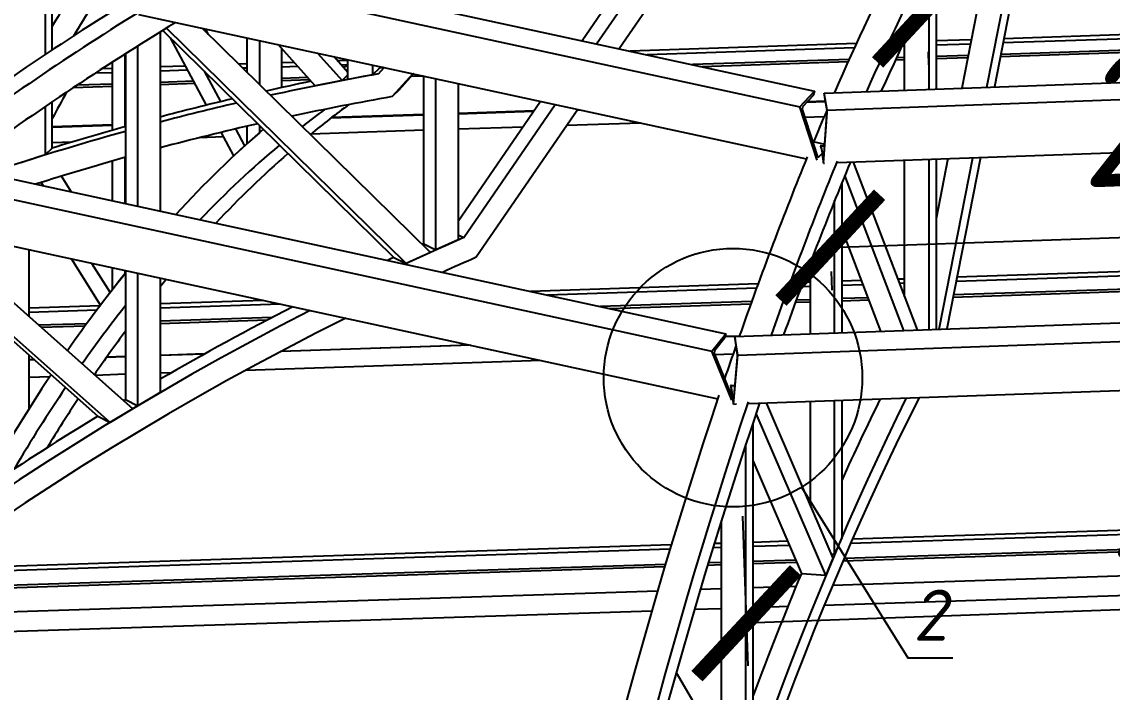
# Model space of a CAD drawing. Extents: x -483223 to 550073, y -164053 to -64662.
# Drawn here: x 369594 to 372790, y -144163 to -142197 of the extents above; entities that cross this region are included whole.
import ezdxf

# ---------------------------------------------------------------- set-up
doc = ezdxf.new("R2010")
doc.units = 0
doc.header["$MEASUREMENT"] = 0
doc.layers.get('0').update_dxf_attribs({"color": 40, "linetype": 'CONTINUOUS'})
doc.layers.get('Defpoints').update_dxf_attribs({"linetype": 'CONTINUOUS'})
doc.layers.add('АРМАТУРА', color=11, linetype='CONTINUOUS', lineweight=50)
doc.styles.add('ГОСТ', font='isocpeur.ttf', dxfattribs={"oblique": 10})
doc.dimstyles.new('100', dxfattribs={"dimscale": 100, "dimtxt": 4, "dimasz": 3, "dimexe": 1.25, "dimexo": 5, "dimgap": 1.5, "dimtad": 1, "dimdec": 0, "dimtxsty": 'ГОСТ', "dimblk": 'ARCHTICK', "dimcen": 2, "dimadec": 0, "dimazin": 0, "dimtfac": 1, "dimtdec": 0, "dimtmove": 0, "dimatfit": 3, "dimfxl": 1, "dimarcsym": 0})

# ---------------------------------------------------------------- blocks, each defined once
blk = doc.blocks.new('_ArchTick')
at = {"color": 0, "linetype": 'ByBlock', "const_width": 0.15}
blk.add_lwpolyline([(-0.5, -0.5), (0.5, 0.5)], dxfattribs=at)
blk = doc.blocks.new('*D569')
at = {"layer": 'Defpoints', "color": 0, "transparency": 16777216}
for p in [(375451, -143896.1), (371401.8, -144148), (371415.9, -144375.5)]:
    blk.add_point(p, dxfattribs=at)
at = {"layer": 'АРМАТУРА', "color": 0, "lineweight": -2, "transparency": 16777216}
for p, q in [((375465.1, -144123.7), (371415.9, -144375.5)), ((375482, -144395.2), (375472.9, -144248.4)), ((371432.8, -144647), (371423.7, -144500.3))]:
    blk.add_line(p, q, dxfattribs=at)
at = {"layer": 'АРМАТУРА', "color": 0, "lineweight": -2, "transparency": 16777216, "xscale": 300, "yscale": 300, "zscale": 300}
for p, rotation in [((375465.1, -144123.7), 3.558643918602326), ((371415.9, -144375.5), 183.5586439186023)]:
    blk.add_blockref('_ArchTick', p, dxfattribs=dict(at, rotation=rotation))
at = {"layer": 'АРМАТУРА', "color": 0, "transparency": 16777216, "insert": (373418.8, -143900.3), "char_height": 400, "attachment_point": 5, "rotation": 3.5586, "style": 'ГОСТ'}
blk.add_mtext('4057', dxfattribs=at)
blk = doc.blocks.new('*D570')
at = {"layer": 'Defpoints', "color": 0, "transparency": 16777216}
for p in [(374951.2, -143030.9), (371688.5, -143147), (371717.5, -143960.8)]:
    blk.add_point(p, dxfattribs=at)
at = {"layer": 'АРМАТУРА', "color": 0, "lineweight": -2, "transparency": 16777216}
for p, q in [((374969, -143530.6), (374984.6, -143969.6)), ((371706.3, -143646.7), (371721.9, -144085.8)), ((374980.2, -143844.7), (371717.5, -143960.8))]:
    blk.add_line(p, q, dxfattribs=at)
at = {"layer": 'АРМАТУРА', "color": 0, "lineweight": -2, "transparency": 16777216, "xscale": 300, "yscale": 300, "zscale": 300}
for p, rotation in [((374980.2, -143844.7), 2.03871408516572), ((371717.5, -143960.8), 182.0387140851657)]:
    blk.add_blockref('_ArchTick', p, dxfattribs=dict(at, rotation=rotation))
at = {"layer": 'АРМАТУРА', "color": 0, "transparency": 16777216, "insert": (373336.4, -143553), "char_height": 400, "attachment_point": 5, "rotation": 2.0387, "style": 'ГОСТ'}
blk.add_mtext('3265', dxfattribs=at)
blk = doc.blocks.new('*D571')
at = {"layer": 'Defpoints', "color": 0, "transparency": 16777216}
for p in [(374488.3, -142340.4), (371948.8, -142429.8), (374503.4, -142770.1)]:
    blk.add_point(p, dxfattribs=at)
at = {"layer": 'АРМАТУРА', "color": 0, "lineweight": -2, "transparency": 16777216}
for p, q in [((371963.9, -142859.5), (374503.4, -142770.1)), ((374505.9, -142840.1), (374507.8, -142895)), ((371966.4, -142929.5), (371968.3, -142984.5))]:
    blk.add_line(p, q, dxfattribs=at)
at = {"layer": 'АРМАТУРА', "color": 0, "lineweight": -2, "transparency": 16777216, "xscale": 300, "yscale": 300, "zscale": 300}
for p, rotation in [((374503.4, -142770.1), 2.016497046981518), ((371963.9, -142859.5), 182.0164970469815)]:
    blk.add_blockref('_ArchTick', p, dxfattribs=dict(at, rotation=rotation))
at = {"layer": 'АРМАТУРА', "color": 0, "transparency": 16777216, "insert": (373221.4, -142465.1), "char_height": 400, "attachment_point": 5, "rotation": 2.0165, "style": 'ГОСТ'}
blk.add_mtext('2541', dxfattribs=at)
blk = doc.blocks.new('*D572')
at = {"layer": 'Defpoints', "color": 0, "transparency": 16777216}
for p in [(374004.4, -141757.8), (372234.3, -141823.8), (374017, -142094.9)]:
    blk.add_point(p, dxfattribs=at)
at = {"layer": 'АРМАТУРА', "color": 0, "lineweight": -2, "transparency": 16777216}
for p, q in [((372246.9, -142160.8), (374017, -142094.9)), ((374023, -142257.5), (374021.6, -142219.8)), ((372252.9, -142323.4), (372251.5, -142285.7))]:
    blk.add_line(p, q, dxfattribs=at)
at = {"layer": 'АРМАТУРА', "color": 0, "lineweight": -2, "transparency": 16777216, "xscale": 300, "yscale": 300, "zscale": 300}
for p, rotation in [((374017, -142094.9), 2.132649730523271), ((372246.9, -142160.8), 182.1326497305233)]:
    blk.add_blockref('_ArchTick', p, dxfattribs=dict(at, rotation=rotation))
at = {"layer": 'АРМАТУРА', "color": 0, "transparency": 16777216, "insert": (373118.9, -141778.1), "char_height": 400, "attachment_point": 5, "rotation": 2.1326, "style": 'ГОСТ'}
blk.add_mtext('1771', dxfattribs=at)

msp = doc.modelspace()

# ---------------------------------------------------------------- linework, layer by layer
at = {"linetype": 'Continuous', "extrusion": (0.96081, -0.077587, 0.266129)}
for p, q in [((369662.3784, -141640.8985), (369662.3784, -142293.3239)), ((369683.0745, -142279.5921), (369683.0745, -141686.3106)), ((371515.3031, -141846.3483), (371236.5639, -142252.8088)), ((371278.9085, -142261.979), (371557.7086, -141855.4297)), ((371624.2863, -141869.6877), (371345.3904, -142276.3765)), ((369894.0899, -141962.0797), (371917.3445, -142400.2402)), ((372428.3445, -141990.6105), (372349.5052, -142391.6665)), ((372422.8922, -142389.0465), (372501.7539, -141987.8768)), ((372523.8029, -141987.0557), (372444.9345, -142388.2595)), ((369851.4803, -142007.9727), (371874.7349, -142446.1332)), ((372274.1179, -142064.0553), (372274.1179, -142394.3579)), ((372253.4218, -142395.0968), (372253.4218, -142104.834)), ((369935.9158, -142175.4572), (371893.979, -142599.4997)), ((370720.6186, -142906.2632), (370017.5214, -142216.094)), ((370122.4051, -142215.8437), (370792.1916, -142873.3147)), ((370141.006, -142234.1027), (370132.3076, -142217.9882)), ((373593.7846, -142209.3741), (372472.7438, -142246.7933)), ((369999.3127, -142227.2747), (369999.3127, -142752.6231)), ((370006.7797, -142222.6822), (370684.5299, -142887.9705)), ((370135.3983, -142441.4714), (370029.1512, -142244.6423)), ((370254.2455, -142345.26), (370254.2455, -142244.3954)), ((370290.3342, -142252.2108), (370290.3342, -142380.6851)), ((372181.6886, -142397.6578), (372181.6886, -142251.7447)), ((372377.3584, -142249.9771), (372274.1179, -142253.4232)), ((373598.0471, -142221.5983), (372470.2968, -142259.2415)), ((369933.9553, -142738.4585), (369933.9553, -142267.9231)), ((370454.0496, -142385.1053), (370345.7066, -142264.2024)), ((370355.6916, -142390.1154), (370355.6916, -142275.345)), ((372040.1493, -142261.2328), (371377.5847, -142283.3486)), ((372034.4131, -142273.7908), (371427.0624, -142294.0636)), ((372181.6886, -142268.8749), (372173.4638, -142269.1495)), ((372181.6886, -142256.5084), (372179.3957, -142256.5849)), ((372374.9114, -142262.4253), (372274.1179, -142265.7897)), ((373611.9512, -142261.4732), (372462.3146, -142299.847)), ((373609.5283, -142254.5247), (372463.7055, -142292.7711)), ((369859.1939, -142515.1349), (369859.1939, -142315.4213)), ((369895.2826, -142292.3588), (369895.2826, -142504.9129)), ((369897.8666, -142290.7171), (369897.8666, -142730.6371)), ((370392.334, -142316.2353), (370355.6916, -142317.4583)), ((370460.4603, -142289.0537), (370532.6048, -142369.5617)), ((370549.9137, -142345.7046), (370508.4637, -142299.4495)), ((370549.9137, -142310.9754), (370519.6961, -142311.984)), ((370549.9137, -142366.244), (370549.9137, -142308.426)), ((372019.0928, -142307.6119), (371560.3323, -142322.9248)), ((372015.8837, -142314.7484), (371588.4565, -142329.0155)), ((371946.2612, -142406.0628), (374483.8861, -142315.4663)), ((372181.6886, -142309.214), (372154.3133, -142310.1277)), ((372181.6886, -142302.1846), (372157.6288, -142302.9877)), ((372368.3201, -142295.955), (372274.1179, -142299.0994)), ((372366.9292, -142303.0308), (372274.1179, -142306.1288)), ((369859.1939, -142346.3975), (369808.7497, -142348.0812)), ((369859.1939, -142334.0309), (369828.7918, -142335.0457)), ((370073.5405, -142326.8763), (369999.3127, -142329.3539)), ((370080.0978, -142339.0239), (369999.3127, -142341.7204)), ((370128.5581, -142342.2215), (370176.6724, -142431.356)), ((370254.2455, -142320.8445), (370230.1906, -142321.6474)), ((370254.2455, -142333.211), (370242.3745, -142333.6073)), ((370403.094, -142328.2426), (370355.6916, -142329.8249)), ((370548.7431, -142323.381), (370530.4561, -142323.9914)), ((370621.6469, -142323.9607), (370621.6469, -142352.9044)), ((370642.3431, -142332.8271), (370621.6469, -142352.9044)), ((370639.4328, -142349.6987), (370655.9683, -142331.3934)), ((370642.3431, -142328.4427), (370642.3431, -142332.8271)), ((369859.1939, -142379.7071), (369755.3886, -142383.172)), ((370097.7599, -142371.744), (369999.3127, -142375.0301)), ((370101.4872, -142378.649), (369999.3127, -142382.0595)), ((370432.0764, -142360.5849), (370355.6916, -142363.1345)), ((370438.1926, -142367.4101), (370355.6916, -142370.1639)), ((370532.6048, -142369.5617), (370454.0496, -142385.1053)), ((370549.9137, -142352.7704), (370532.6048, -142369.5617)), ((370621.6469, -142352.9044), (370549.9137, -142366.244)), ((370740.0889, -142349.6107), (370679.5771, -142416.5997)), ((370700.2732, -142396.5225), (370742.2302, -142350.0744)), ((370770.9857, -142356.3018), (370735.5361, -142357.4851)), ((370742.8616, -142350.2112), (370742.0832, -142350.2372)), ((370771.8734, -142847.8693), (370771.8734, -142356.494)), ((370807.9621, -142866.162), (370807.9621, -142364.3095)), ((370873.3195, -142378.4634), (370873.3195, -142836.929)), ((371955.0714, -142455.8744), (374492.6963, -142365.2779)), ((369859.1939, -142386.7365), (369744.2414, -142390.5735)), ((370700.2732, -142396.5225), (370679.5771, -142416.5997)), ((371874.7349, -142446.1332), (371917.3445, -142400.2402)), ((371914.6589, -142412.4872), (371882.5978, -142447.0189)), ((371917.3445, -142400.2402), (371914.6589, -142412.4872)), ((371946.2612, -142406.0628), (371946.8165, -142418.5568)), ((371955.0714, -142455.8744), (371946.2612, -142406.0628)), ((369683.0745, -142567.6487), (369683.0745, -142431.627)), ((371114.5654, -142430.7082), (370873.3195, -142782.4955)), ((370889.5246, -142829.7827), (371156.9101, -142439.8784)), ((371949.1733, -142431.8818), (371894.9722, -142433.691)), ((371948.8024, -142429.7851), (371896.993, -142431.5144)), ((371946.8165, -142418.5568), (371953.4456, -142456.037)), ((369662.3784, -142445.6874), (369662.3784, -142587.7259)), ((370771.8734, -142471.1789), (370499.1612, -142480.2817)), ((370771.8734, -142469.0698), (370502.0163, -142478.0774)), ((371095.67, -142458.2618), (370873.3195, -142465.6836)), ((371094.1897, -142460.4203), (370873.3195, -142467.7927)), ((371223.392, -142454.2759), (370926.1007, -142887.7892)), ((371230.7207, -142455.863), (371222.1064, -142456.1506)), ((371925.7311, -142603.1422), (371874.7349, -142446.1332)), ((371882.5978, -142447.0189), (371881.0713, -142453.9804)), ((371881.0713, -142453.9804), (371926.1366, -142592.7291)), ((371945.3238, -142476.2792), (371888.9253, -142478.1617)), ((371944.2935, -142611.5682), (371955.0714, -142455.8744)), ((371953.7612, -142463.1388), (371944.4433, -142597.7432)), ((371953.4456, -142456.037), (371953.7612, -142463.1388)), ((369859.1939, -142499.5341), (369683.0745, -142505.4128)), ((369859.1939, -142501.6432), (369683.0745, -142507.5219)), ((370254.2455, -142554.4818), (370254.2455, -142503.2621)), ((370290.3342, -142501.0229), (370290.3342, -142522.4709)), ((371063.1201, -142505.7263), (370873.3195, -142512.0616)), ((371407.8379, -142494.2199), (371191.0369, -142501.4565)), ((370185.8885, -142535.0074), (370112.6138, -142537.4532)), ((370215.574, -142590.0016), (370178.4476, -142521.2227)), ((370219.8363, -142511.3195), (370246.782, -142561.2381)), ((370290.3342, -142522.4709), (370254.2455, -142554.4818)), ((370771.8734, -142515.4478), (370441.1109, -142526.4883)), ((371984.817, -142610.1215), (374445.4517, -142522.2736)), ((369056.7457, -142548.3445), (371657.2568, -143111.9425)), ((369683.0745, -142567.6487), (369662.3784, -142587.7259)), ((369741.1291, -142549.853), (369683.0745, -142551.7908)), ((370246.782, -142561.2381), (370215.574, -142590.0016)), ((371911.6576, -142548.1508), (371914.8433, -142548.8407)), ((371917.9405, -142549.5114), (371947.3414, -142555.8786)), ((371936.9694, -142560.8044), (371935.4833, -142561.7567)), ((371935.4833, -142561.7567), (371936.4928, -142567.4643)), ((371936.9694, -142560.8044), (371947.0252, -142560.4454)), ((371943.5986, -142598.2845), (371936.9694, -142560.8044)), ((369015.8993, -142599.0956), (371616.4104, -143162.6936)), ((369662.3784, -142587.7259), (369590.6452, -142610.3818)), ((369895.2826, -142595.2596), (369895.2826, -142730.0771)), ((371926.1366, -142592.7291), (371930.222, -142593.6461)), ((371930.222, -142593.6461), (371939.8907, -142583.2324)), ((371939.8907, -142586.6754), (371944.2935, -142611.5682)), ((371944.4433, -142597.7432), (371943.5986, -142598.2845)), ((372181.6886, -143003.434), (372181.6886, -142603.0929)), ((372253.4218, -143099.514), (372253.4218, -142600.5319)), ((372308.8355, -142598.5536), (372274.1179, -142775.1619)), ((372274.1179, -142599.793), (372274.1179, -143098.7773)), ((372283.439, -143098.4455), (372382.2225, -142595.9336)), ((372404.2647, -142595.1466), (372305.4808, -143097.6608)), ((369859.1939, -142722.2558), (369859.1939, -142605.4952)), ((371944.2935, -142611.5682), (371946.7074, -142611.482)), ((372030.8182, -142608.4792), (372218.8605, -143100.7443)), ((369650.4579, -142668.3305), (369656.7351, -142678.3777)), ((369739.6271, -142696.3425), (369710.4444, -142649.633)), ((372179.9656, -143102.1288), (372006.5674, -142648.1999)), ((371997.3542, -142670.6071), (371997.3542, -143108.6293)), ((371976.658, -143109.366), (371976.658, -142721.5279)), ((369112.5996, -142756.2931), (371634.0207, -143302.7502)), ((369186.4665, -142793.7082), (369816.3904, -143353.6452)), ((369852.4791, -143371.9379), (369194.7169, -142787.2557)), ((369322.3176, -142801.7444), (369918.7508, -143331.9116)), ((370873.3195, -142821.5687), (370889.5246, -142829.7827)), ((371997.3542, -142806.0748), (372111.3777, -143104.5704)), ((370771.8734, -142847.8693), (370807.9621, -142866.162)), ((370873.3195, -142836.929), (370807.9621, -142866.162)), ((369615.2759, -143062.1539), (369615.2759, -142865.236)), ((369824.1805, -143028.2139), (369739.1268, -142892.0777)), ((370684.5299, -142887.9705), (370720.6186, -142906.2632)), ((370792.1916, -142873.3147), (370720.6186, -142906.2632)), ((369798.2543, -142904.8922), (369852.3253, -142991.4377)), ((369859.1939, -142982.5983), (369859.1939, -142918.0994)), ((371904.9248, -142904.4335), (371904.9248, -143111.9195)), ((373837.7654, -142909.0743), (372332.7274, -142959.0576)), ((373833.446, -142896.6869), (372335.2068, -142946.4444)), ((369895.2826, -142937.0117), (369859.1939, -142982.5983)), ((369895.2826, -142925.9207), (369895.2826, -142937.0117)), ((369897.8666, -142926.4807), (369897.8666, -143304.5445)), ((369933.9553, -143322.8372), (369933.9553, -142934.3021)), ((369999.3127, -142948.4667), (369999.3127, -143284.2879)), ((372054.5352, -142955.7657), (371997.3542, -142957.6647)), ((372181.6886, -142951.5429), (372162.1148, -142952.1929)), ((373853.5791, -142954.4254), (372323.6497, -143005.2354)), ((373851.1239, -142947.3842), (372325.0591, -142998.0658)), ((371752.2331, -142965.8053), (371085.1798, -142987.9586)), ((371747.5865, -142978.4905), (371135.3157, -142998.8244)), ((371904.9248, -142973.2652), (371878.5917, -142974.1397)), ((371904.9248, -142960.7344), (371883.3459, -142961.451)), ((372059.2619, -142968.1395), (371997.3542, -142970.1955)), ((372181.6886, -142964.0736), (372166.8415, -142964.5667)), ((369852.3253, -142991.4377), (369824.1805, -143028.2139)), ((370301.6064, -143013.9816), (369999.3127, -143024.021)), ((371733.3198, -143017.7178), (371290.3694, -143032.4285)), ((371684.3042, -143119.773), (374947.0162, -143003.6293)), ((371904.9248, -143019.1415), (371861.3336, -143020.5892)), ((371904.9248, -143012.0187), (371863.9981, -143013.3779)), ((372073.8801, -143006.4076), (371997.3542, -143008.9491)), ((372076.5669, -143013.4411), (371997.3542, -143016.0719)), ((372181.6886, -143002.8272), (372181.4597, -143002.8348)), ((369822.9223, -143029.879), (369615.2759, -143036.7751)), ((369813.2573, -143042.7308), (369615.2759, -143049.3059)), ((370351.7423, -143024.8473), (369999.3127, -143036.5518)), ((371730.7144, -143024.9271), (371318.8677, -143038.6048)), ((369783.8823, -143082.4599), (369643.3697, -143087.1264)), ((370327.5623, -143064.4039), (369999.3127, -143075.3053)), ((370313.0549, -143072.0085), (369999.3127, -143082.4281)), ((371692.7216, -143174.2838), (374955.4336, -143058.14)), ((369778.5658, -143089.7592), (369651.0942, -143093.9927)), ((371616.4104, -143162.6936), (371657.2568, -143111.9425)), ((371657.2568, -143111.9425), (371655.1834, -143124.2815)), ((370909.7832, -143145.7892), (370352.1198, -143164.3096)), ((370907.3947, -143145.2716), (370353.3261, -143163.6726)), ((371655.1834, -143124.2815), (371624.449, -143162.4686)), ((371684.3142, -143120.0666), (371655.7322, -143121.0158)), ((371697.1628, -143119.0429), (371655.833, -143120.4155)), ((371684.3042, -143119.773), (371684.7314, -143132.3029)), ((371692.7216, -143174.2838), (371684.3042, -143119.773)), ((371684.7314, -143132.3029), (371691.065, -143173.3189)), ((369615.2759, -143331.2534), (369615.2759, -143174.8753)), ((369897.8666, -143179.3956), (369841.8925, -143181.2546)), ((369897.8666, -143178.7987), (369842.3265, -143180.6432)), ((370129.7327, -143171.0983), (369999.3127, -143175.4296)), ((370128.5906, -143171.7331), (369999.3127, -143176.0265)), ((371675.4838, -143306.2056), (371616.4104, -143162.6936)), ((371624.449, -143162.4686), (371623.2704, -143169.4824)), ((371623.2704, -143169.4824), (371676.5032, -143298.805)), ((371678.7351, -143171.7558), (371624.9416, -143173.5423)), ((371680.0329, -143318.2009), (371692.7216, -143174.2838)), ((371691.065, -143173.3189), (371691.3079, -143180.4411)), ((369629.7085, -143187.7044), (369615.2759, -143188.1837)), ((369630.3559, -143188.2798), (369615.2759, -143188.7807)), ((371115.8513, -143190.4495), (370249.8198, -143219.211)), ((371691.3079, -143180.4411), (371680.338, -143304.8641)), ((371724.105, -143316.6321), (374895.0364, -143203.7555)), ((369675.4077, -143238.2876), (369615.2759, -143240.2846)), ((369897.8666, -143230.8996), (369808.4538, -143233.869)), ((370031.5929, -143226.4584), (369999.3127, -143227.5305)), ((371671.6155, -143263.6902), (371684.007, -143263.2491)), ((371671.6155, -143263.6902), (371677.0033, -143298.5815)), ((371673.1386, -143263.7909), (371671.6155, -143263.6902)), ((371673.1386, -143263.7909), (371683.9933, -143263.4045)), ((371679.4722, -143304.8069), (371673.1386, -143263.7909)), ((369897.8666, -143304.5445), (369933.9553, -143322.8372)), ((369999.3127, -143284.2879), (369933.9553, -143322.8372)), ((371676.5032, -143298.805), (371677.4321, -143298.8779)), ((371677.4321, -143301.3581), (371680.0329, -143318.2009)), ((371679.4722, -143304.8069), (371680.3457, -143304.7758)), ((371680.338, -143304.8641), (371679.4722, -143304.8069)), ((371976.658, -143758.6746), (371976.658, -143307.6419)), ((371997.3542, -143306.9052), (371997.3542, -143710.1489)), ((369918.7508, -143331.9116), (369852.4791, -143371.9379)), ((371680.0329, -143318.2009), (371688.7195, -143317.8917)), ((371776.0254, -143314.7839), (371971.8434, -143770.0699)), ((371904.9248, -143310.1954), (371904.9248, -143614.481)), ((369816.3904, -143353.6452), (369852.4791, -143371.9379)), ((371950.8577, -143820.2122), (371746.622, -143345.3545)), ((371736.9952, -143373.9236), (371736.9952, -144377.2042)), ((371716.299, -144435.7966), (371716.299, -143436.0595)), ((371736.9952, -143483.9622), (371879.1245, -143814.4196)), ((371644.5658, -144332.9902), (371644.5658, -143659.2305)), ((374379.9758, -143650.6202), (372023.3415, -143726.788)), ((374370.3437, -143638.4241), (372028.8823, -143714.1014)), ((371838.6226, -143720.2507), (371736.9952, -143723.5354)), ((371997.3542, -143710.1489), (371976.658, -143758.6746)), ((374418.7332, -143700.2276), (372001.0473, -143778.3686)), ((374413.3544, -143693.292), (372004.1412, -143771.1591)), ((371493.7122, -143743.9059), (369466.6511, -143809.4216)), ((371497.5264, -143731.2751), (369473.0941, -143796.7059)), ((371644.5658, -143739.0302), (371619.604, -143739.837)), ((371644.5658, -143726.5227), (371623.4842, -143727.2041)), ((371843.9282, -143732.5867), (371736.9952, -143736.0428)), ((371644.5658, -143782.7807), (371606.1237, -143784.0232)), ((371862.4873, -143775.7374), (371736.9952, -143779.7934)), ((371865.5032, -143782.7494), (371736.9952, -143786.9029)), ((371971.8434, -143770.0699), (371950.8577, -143820.2122)), ((371966.5927, -143757.8618), (371976.658, -143758.6746)), ((374471.2422, -143768.8107), (371970.8457, -143849.6249)), ((371478.3187, -143795.2634), (369440.8611, -143861.1152)), ((371480.4593, -143788.0847), (369444.4272, -143853.8904)), ((371644.5658, -143789.8902), (371603.9466, -143791.2031)), ((371879.1245, -143814.4196), (371950.8577, -143820.2122)), ((374513.8057, -143825.58), (371946.3667, -143908.5611)), ((371457.3492, -143866.2214), (369406.2698, -143932.5134)), ((371644.5658, -143860.1705), (371582.6247, -143862.1724)), ((371863.1511, -143853.1057), (371736.9952, -143857.1831)), ((371839.1756, -143912.0255), (371736.9952, -143915.3281)), ((371440.2593, -143924.9187), (369378.5294, -143991.555)), ((371644.5658, -143918.3154), (371565.2531, -143920.8789)), ((371512.333, -144104.7916), (371711.6336, -144448.7312))]:
    msp.add_line(p, q, dxfattribs=at)
msp.add_lwpolyline([(371879.4247, -143562.005), (372191.6245, -144061.9921), (372323.0736, -144061.9921)])
msp.add_circle((371678.7325, -143240.5969), 378.9202)
at = {"linetype": 'Continuous'}
for centre, major_axis, ratio, start_param, end_param in [((372761.4729, -149274.0344), (-1308.7478, 8468.3127), 0.46405988, 0.467797744, 0.516384311), ((372826.0334, -149261.947), (-689.7048, -8541.0449), 0.26612921, 3.713988782, 3.802172175), ((372915.6999, -149269.1877), (689.7048, 8541.0449), 0.26612921, 0.573184295, 0.658494993), ((372915.7006, -149269.19), (-682.1934, -8448.0272), 0.26612921, 3.696936153, 3.784740857), ((372761.4741, -149274.038), (-1294.4947, 8376.0871), 0.46405988, 0.466586759, 0.50604966), ((372830.489, -149260.3845), (-3874.13, -7643.0529), 0.840423418, 4.086358642, 4.182733499), ((372875.5998, -149283.2503), (3874.13, 7643.0529), 0.840423418, 0.945741389, 1.039086887), ((372875.602, -149283.253), (-3831.9381, -7559.8149), 0.840423418, 4.075686638, 4.170413954), ((372769.6426, -150871.5528), (-1373.6219, 8888.0833), 0.46405988, 0.214400447, 0.217852171), ((372835, -150861.4521), (-6262.1815, 6455.2262), 0.922408986, 5.727826229, 5.729146567), ((372835, -150861.4521), (-6262.1815, 6455.2262), 0.922408986, 5.753186287, 5.769103919), ((372814.3039, -150881.5293), (-6262.1815, 6455.2262), 0.922408986, 5.727019229, 5.765046524), ((372843.1709, -149261.4121), (-1294.4947, 8376.0871), 0.46405988, 0.543629838, 0.559464898), ((372835, -150861.4521), (-6262.1815, 6455.2262), 0.922408986, 5.781133766, 5.806951617), ((372814.3039, -150881.5293), (-6262.1815, 6455.2262), 0.922408986, 5.777105336, 5.804417248), ((372811.8295, -150878.0797), (-6207.4676, 6398.8256), 0.922408986, 5.724171477, 5.759802338), ((372833.7552, -150857.5713), (-1361.6203, 8810.4264), 0.46405988, 0.236324681, 0.26749389), ((372768.3978, -150867.6721), (-1361.6203, 8810.4264), 0.46405988, 0.237739614, 0.255928879), ((372826.0334, -149261.947), (-689.7048, -8541.0449), 0.26612921, 3.812330668, 3.830644246), ((372835, -150861.4521), (-6262.1815, 6455.2262), 0.922408986, 5.819407034, 5.845968194), ((372811.8295, -150878.0797), (-6207.4676, 6398.8256), 0.922408986, 5.772005319, 5.807150043), ((372814.3039, -150881.5293), (-6262.1815, 6455.2262), 0.922408986, 5.816861504, 5.867216197), ((372769.6426, -150871.5528), (-1373.6219, 8888.0833), 0.46405988, 0.28215643, 0.35588877), ((372768.3978, -150867.6721), (-1361.6203, 8810.4264), 0.46405988, 0.274608801, 0.341572425), ((372811.8295, -150878.0797), (-6207.4676, 6398.8256), 0.922408986, 5.819716377, 5.852654225), ((372833.7552, -150857.5713), (-1361.6203, 8810.4264), 0.46405988, 0.285977798, 0.347210547), ((372826.0334, -149261.947), (-689.7048, -8541.0449), 0.26612921, 3.838218397, 3.93148015), ((372915.6999, -149269.1877), (689.7048, 8541.0449), 0.26612921, 0.697626726, 0.788106387), ((372915.7006, -149269.19), (-682.1934, -8448.0272), 0.26612921, 3.825967165, 3.91797267), ((372871.0887, -150879.7448), (4066.169, 8021.9157), 0.840423418, 0.797139991, 0.819892484), ((372835, -150861.4521), (-4066.169, -8021.9157), 0.840423418, 3.949452022, 3.949956848), ((372835, -150861.4521), (-4066.169, -8021.9157), 0.840423418, 3.960965906, 3.963505962), ((372868.8343, -150876.8434), (-4030.6421, -7951.8267), 0.840423418, 3.935884891, 3.949058893), ((372769.6426, -150871.5528), (-1373.6219, 8888.0833), 0.46405988, 0.400119625, 0.453643406), ((372833.7552, -150857.5713), (-1361.6203, 8810.4264), 0.46405988, 0.390857226, 0.396341866), ((372871.0887, -150879.7448), (4066.169, 8021.9157), 0.840423418, 0.856765312, 1.596444803), ((372768.3978, -150867.6721), (-1361.6203, 8810.4264), 0.46405988, 0.407514597, 0.447915669), ((372835, -150861.4521), (-4066.169, -8021.9157), 0.840423418, 4.000277801, 4.05276335), ((372868.8343, -150876.8434), (-4030.6421, -7951.8267), 0.840423418, 3.986889883, 4.733455863), ((372833.7552, -150857.5713), (-1361.6203, 8810.4264), 0.46405988, 0.428038749, 0.457439619), ((372826.0334, -149261.947), (-689.7048, -8541.0449), 0.26612921, 3.936249885, 3.952245889), ((372769.6426, -150871.5528), (-1373.6219, 8888.0833), 0.46405988, 0.469154677, 0.53975782), ((372768.3978, -150867.6721), (-1361.6203, 8810.4264), 0.46405988, 0.463624134, 0.514447114), ((372833.7552, -150857.5713), (-1361.6203, 8810.4264), 0.46405988, 0.473046866, 0.503649466), ((372835, -150861.4521), (-4066.169, -8021.9157), 0.840423418, 4.06661298, 4.067424701), ((372826.0334, -149261.947), (-689.7048, -8541.0449), 0.26612921, 3.960204879, 4.67651904), ((372906.7333, -150867.2447), (723.8931, 8964.4209), 0.26612921, 0.587720618, 1.34833014), ((372906.0194, -150864.6874), (-717.5683, -8886.0969), 0.26612921, 3.715548784, 4.4853412), ((372835, -150861.4521), (-723.8931, -8964.4209), 0.26612921, 3.731077077, 3.778845231), ((372915.6999, -149269.1877), (689.7048, 8541.0449), 0.26612921, 0.820605555, 1.534926387), ((372915.7006, -149269.19), (-682.1934, -8448.0272), 0.26612921, 3.952039077, 4.672738989), ((372835, -150861.4521), (-4066.169, -8021.9157), 0.840423418, 4.07779225, 4.167498294), ((372835, -150861.4521), (-723.8931, -8964.4209), 0.26612921, 3.829677587, 3.892257229)]:
    msp.add_ellipse(centre, major_axis=major_axis, ratio=ratio, start_param=start_param, end_param=end_param, dxfattribs=at)

# ---------------------------------------------------------------- texts
at = {"style": 'ГОСТ', "oblique": 10}
msp.add_text('2', height=150, dxfattribs=at).set_placement((372206.6245, -144011.9921))

# ---------------------------------------------------------------- dimensions: what is measured, and where the dimension line sits
at = {"layer": 'АРМАТУРА'}
for p1, p2, distance, picture, middle in [((372234.308, -141823.7606), (374004.4124, -141757.8437), -337.2711, '*D572', (373118.8865, -141778.0821)), ((371948.8024, -142429.7851), (374488.2912, -142340.3721), -430.0213, '*D571', (373221.3626, -142465.0503)), ((374951.2249, -143030.8847), (371688.5129, -143147.0284), 814.3201, '*D570', (373336.387, -143552.9827)), ((375450.976, -143896.1453), (371401.7774, -144147.9652), 227.9801, '*D569', (373418.803, -143900.2706))]:
    dim = msp.add_aligned_dim(p1=p1, p2=p2, distance=distance, dimstyle='100', dxfattribs=at)
    dim.commit()
    dim.dimension.update_dxf_attribs({"geometry": picture, "text_midpoint": middle})

doc.saveas('drawing.dxf')
